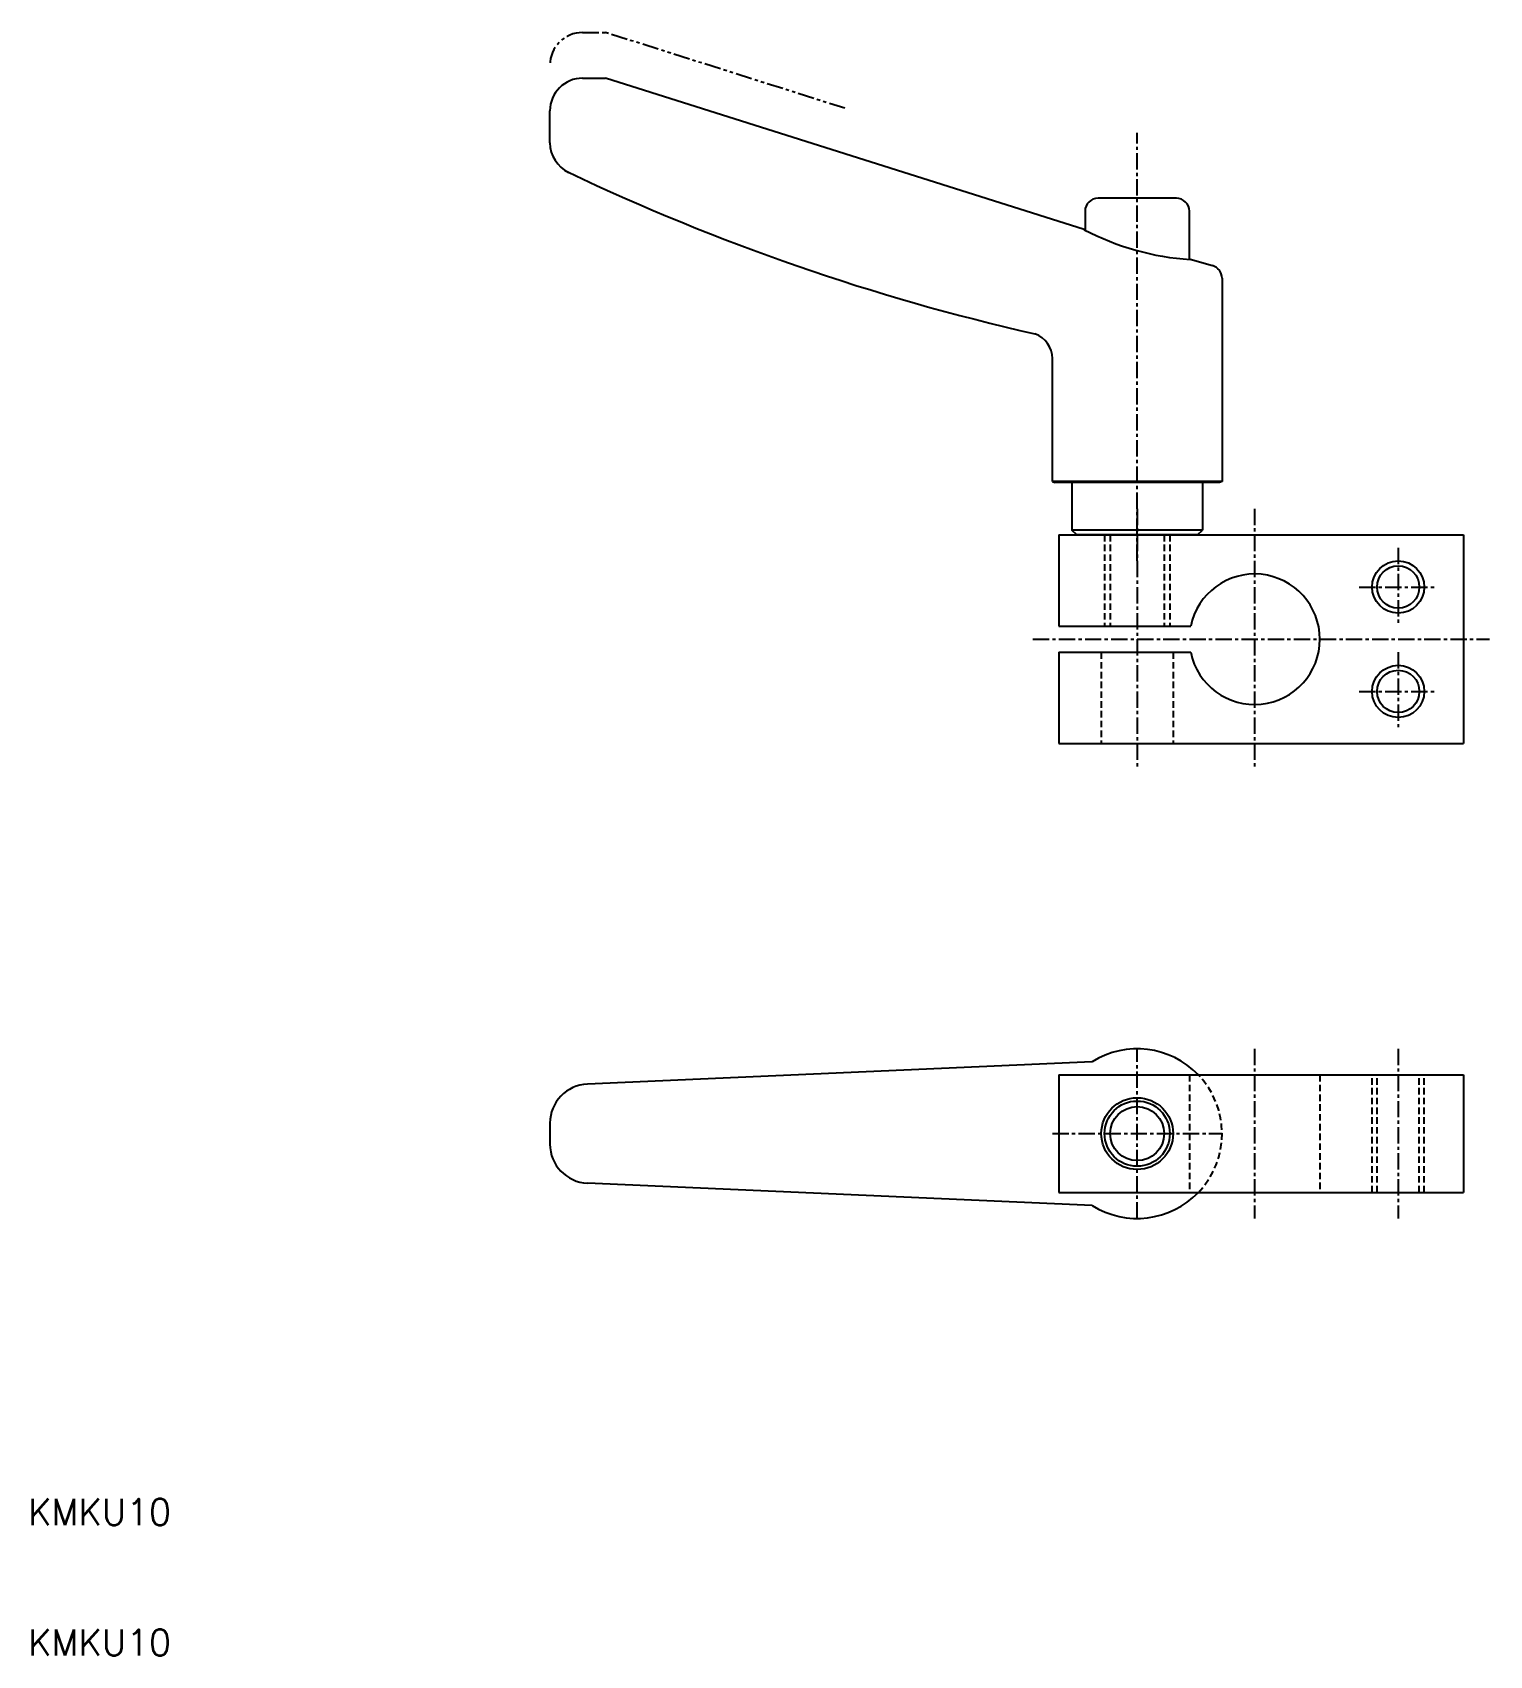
# Model space of a CAD drawing. Extents: x 10 to 122, y 10 to 134.
import ezdxf

# ---------------------------------------------------------------- set-up
doc = ezdxf.new("R2010")
doc.units = 0
for name, pattern in [('CENTER', [2, 1.25, -0.25, 0.25, -0.25]), ('DASHED', [0.75, 0.5, -0.25]), ('PHANTOM', [2.5, 1.25, -0.25, 0.25, -0.25, 0.25, -0.25])]:
    doc.linetypes.add(name, pattern=pattern)
doc.layers.get('0').update_dxf_attribs({"linetype": 'CONTINUOUS'})
doc.layers.add('CENTER', color=1, linetype='CENTER')
doc.styles.get("Standard").update_dxf_attribs({"font": 'txt.shx'})

msp = doc.modelspace()

# ---------------------------------------------------------------- linework, layer by layer
at = {"color": 3, "linetype": 'PHANTOM'}
for p in [(52.5, 134.39), (72.6, 128.58)]:
    msp.add_line(p, (54.26, 134.39), dxfattribs=at)
at = {"color": 7, "linetype": 'CONTINUOUS'}
for p, q in [((52.5, 130.89), (54.26, 130.89)), ((90.94, 119.28), (54.26, 130.89)), ((50, 125.93), (50, 128.39)), ((91, 120.69), (91, 119.25)), ((98, 121.69), (92, 121.69)), ((99, 117), (99, 120.69)), ((100.77, 116.52), (99.06, 116.99)), ((101.5, 115.56), (101.5, 99.98)), ((88.5, 99.98), (88.5, 109.4)), ((101.5, 99.98), (88.5, 99.98)), ((88.5, 99.98), (88.7, 99.89)), ((101.3, 99.89), (88.7, 99.89)), ((90, 99.89), (90, 96.26)), ((100, 99.89), (100, 96.26)), ((101.5, 99.98), (101.3, 99.89)), ((89, 95.89), (89, 88.89)), ((89, 95.89), (120, 95.89)), ((100, 96.26), (90, 96.26)), ((90.37, 95.89), (90, 96.26)), ((99.63, 95.89), (90.37, 95.89)), ((99.63, 95.89), (100, 96.26)), ((120, 95.89), (120, 79.89)), ((89, 88.89), (99.1, 88.89)), ((89, 86.89), (89, 79.89)), ((89, 86.89), (99.1, 86.89)), ((89, 79.89), (120, 79.89)), ((91.54, 55.5), (52.87, 53.8)), ((89, 54.5), (120, 54.5)), ((89, 54.5), (89, 45.5)), ((120, 54.5), (120, 45.5)), ((50, 50.8), (50, 49.2)), ((91.54, 44.5), (52.87, 46.2)), ((89, 45.5), (120, 45.5))]:
    msp.add_line(p, q, dxfattribs=at)
at = {"color": 3, "linetype": 'DASHED'}
for p, q in [((92.5, 95.89), (92.5, 88.89)), ((92.93, 95.89), (92.93, 88.89)), ((97.07, 95.89), (97.07, 88.89)), ((97.5, 95.89), (97.5, 88.89)), ((92.25, 86.89), (92.25, 79.89)), ((97.75, 86.89), (97.75, 79.89)), ((99, 54.5), (99, 45.5)), ((109, 54.5), (109, 45.5)), ((113, 45.5), (113, 54.5)), ((113.38, 45.5), (113.38, 54.5)), ((116.62, 45.5), (116.62, 54.5)), ((117, 45.5), (117, 54.5))]:
    msp.add_line(p, q, dxfattribs=at)
at = {"color": 3, "linetype": 'CONTINUOUS'}
for centre in [(115, 91.89), (115, 83.89)]:
    msp.add_circle(centre, 2, dxfattribs=at)
at = {"color": 7, "linetype": 'CONTINUOUS'}
for centre, radius in [((115, 91.89), 1.62), ((115, 83.89), 1.62), ((95, 50), 2.75), ((95, 50), 2.5), ((95, 50), 2.07)]:
    msp.add_circle(centre, radius, dxfattribs=at)
at = {"color": 3, "linetype": 'PHANTOM'}
msp.add_arc((52.5, 131.89), 2.5, 90, 180, dxfattribs=at)
at = {"color": 7, "linetype": 'CONTINUOUS'}
for centre, radius, start, end in [((52.5, 128.39), 2.5, 90, 180), ((52.5, 125.93), 2.5, 180, 244.5285), ((125.2, 278.81), 171.78, 244.5656, 257.2069), ((92, 120.69), 1, 90, 180), ((98, 120.69), 1, 0, 90), ((100.37, 137.2), 20.25, 242.274, 266.2894), ((100.5, 115.56), 1, 0, 74.2753), ((86.5, 109.4), 2, 0, 70.621), ((104, 87.89), 5, 191.537, 168.463), ((95, 50), 6.5, 43.8131, 122.1224), ((53, 50.8), 3, 92.5248, 180), ((53, 49.2), 3, 180, 267.4752), ((95, 50), 6.5, 237.8776, 316.1869)]:
    msp.add_arc(centre, radius, start, end, dxfattribs=at)
at = {"color": 3, "linetype": 'DASHED'}
msp.add_arc((95, 50), 6.5, 316.1869, 43.8131, dxfattribs=at)
at = {"layer": 'CENTER', "color": 1, "linetype": 'CENTER'}
for p, q in [((95, 93.89), (95, 126.69)), ((95, 97.89), (95, 77.89)), ((104, 97.89), (104, 77.89)), ((115, 94.89), (115, 88.89)), ((115, 94.89), (115, 88.89)), ((112, 91.89), (118, 91.89)), ((112, 91.89), (118, 91.89)), ((87, 87.89), (122, 87.89)), ((115, 86.89), (115, 80.89)), ((112, 83.89), (118, 83.89)), ((95, 43.5), (95, 56.5)), ((104, 56.5), (104, 43.5)), ((115, 56.5), (115, 43.5)), ((88.5, 50), (101.5, 50))]:
    msp.add_line(p, q, dxfattribs=at)

# ---------------------------------------------------------------- texts
at = {"color": 7, "linetype": 'CONTINUOUS'}
for p in [(10, 20), (10, 10)]:
    msp.add_text('KMKU10', height=2, dxfattribs=at).set_placement(p)

doc.saveas('drawing.dxf')
